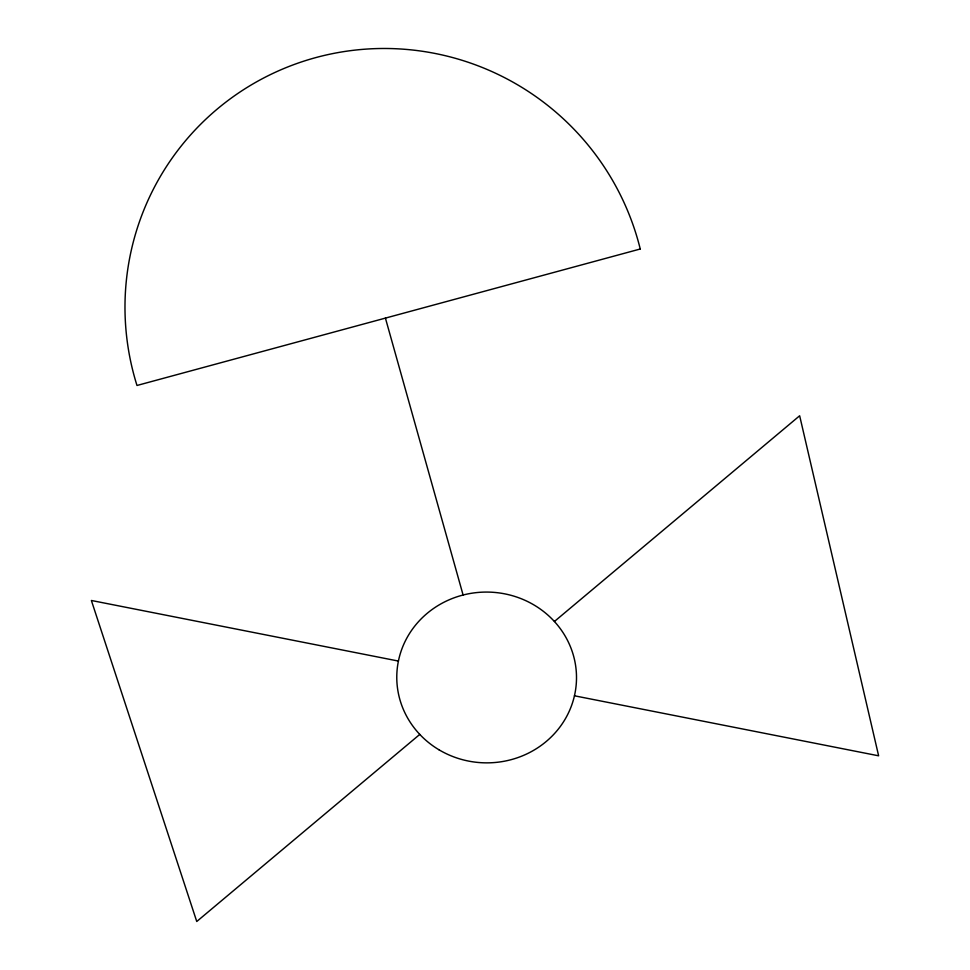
<?xml version="1.0" encoding="UTF-8"?>
<svg xmlns="http://www.w3.org/2000/svg" width="970" height="970" viewBox="0 0 970 970"><rect width="100%" height="100%" fill="white"/><g stroke="black" fill="none" stroke-linecap="round" stroke-linejoin="round"><path stroke-width="1.45" d="M419.78 734.411L196.752 921.5L91.374 600.478L398.415 661.067M554.404 621.491L799.656 415.766L878.626 755.812L574.446 695.793M385.417 318.099L463.102 595.022M640.248 248.999L136.988 385.478A262.337 260.057 38.6 0 1 315.88 57.569A262.337 260.057 38.6 0 1 640.248 248.999M438.901 749.737A89.87 85.396 1 0 0 576.447 680.734A89.87 85.396 1 0 0 444.575 601.933A89.87 85.396 1 0 0 438.901 749.737"/></g></svg>
